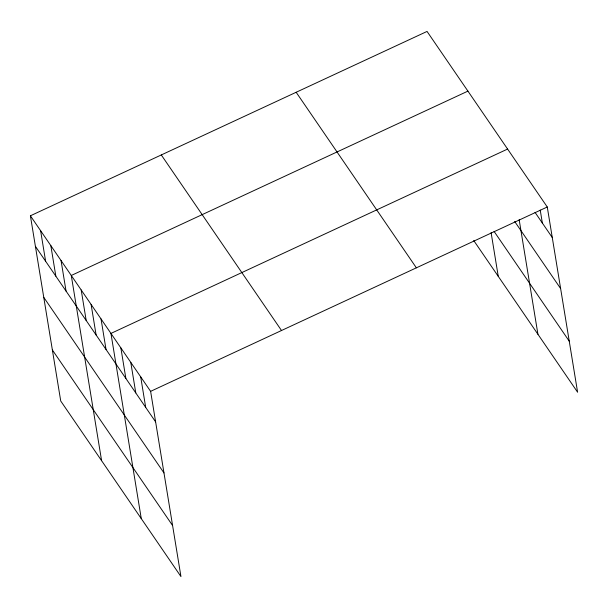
<?xml version="1.0" encoding="UTF-8"?>
<svg xmlns="http://www.w3.org/2000/svg" width="608" height="608" viewBox="0 0 608 608"><rect width="100%" height="100%" fill="white"/><g stroke="black" fill="none" stroke-linecap="round" stroke-linejoin="round"><path stroke-width="0.91" d="M30.4 215.787L150.617 391.347L180.948 576.566L60.732 401.006L30.4 215.787L427.052 31.434L547.268 206.994L577.6 392.213L473.738 240.532M467.924 91.124L71.273 275.477L101.604 460.697M507.596 149.059L110.945 333.412L141.276 518.632M150.617 391.347L547.268 206.994M535.04 212.367L552.269 237.523M514.695 221.487L560.629 288.572M494.076 231.397L569.24 341.164M296.157 92.272L416.374 267.832M161.295 154.949L281.512 330.509M35.401 246.324L155.61 421.876M43.761 297.365L163.97 472.925M52.372 349.965L172.588 525.517M540.231 210.087L542.351 223.045M519.164 219.701L537.928 334.278M491.097 232.59L498.256 276.344M140.699 376.861L145.7 407.398M130.781 362.376L135.782 392.912M120.863 347.898L125.864 378.427M101.027 318.926L106.028 349.463M91.109 304.441L96.11 334.978M81.191 289.963L86.192 320.492M61.051 260.551L66.052 291.088M50.836 245.632L55.837 276.169M40.614 230.706L45.615 261.242"/></g></svg>
